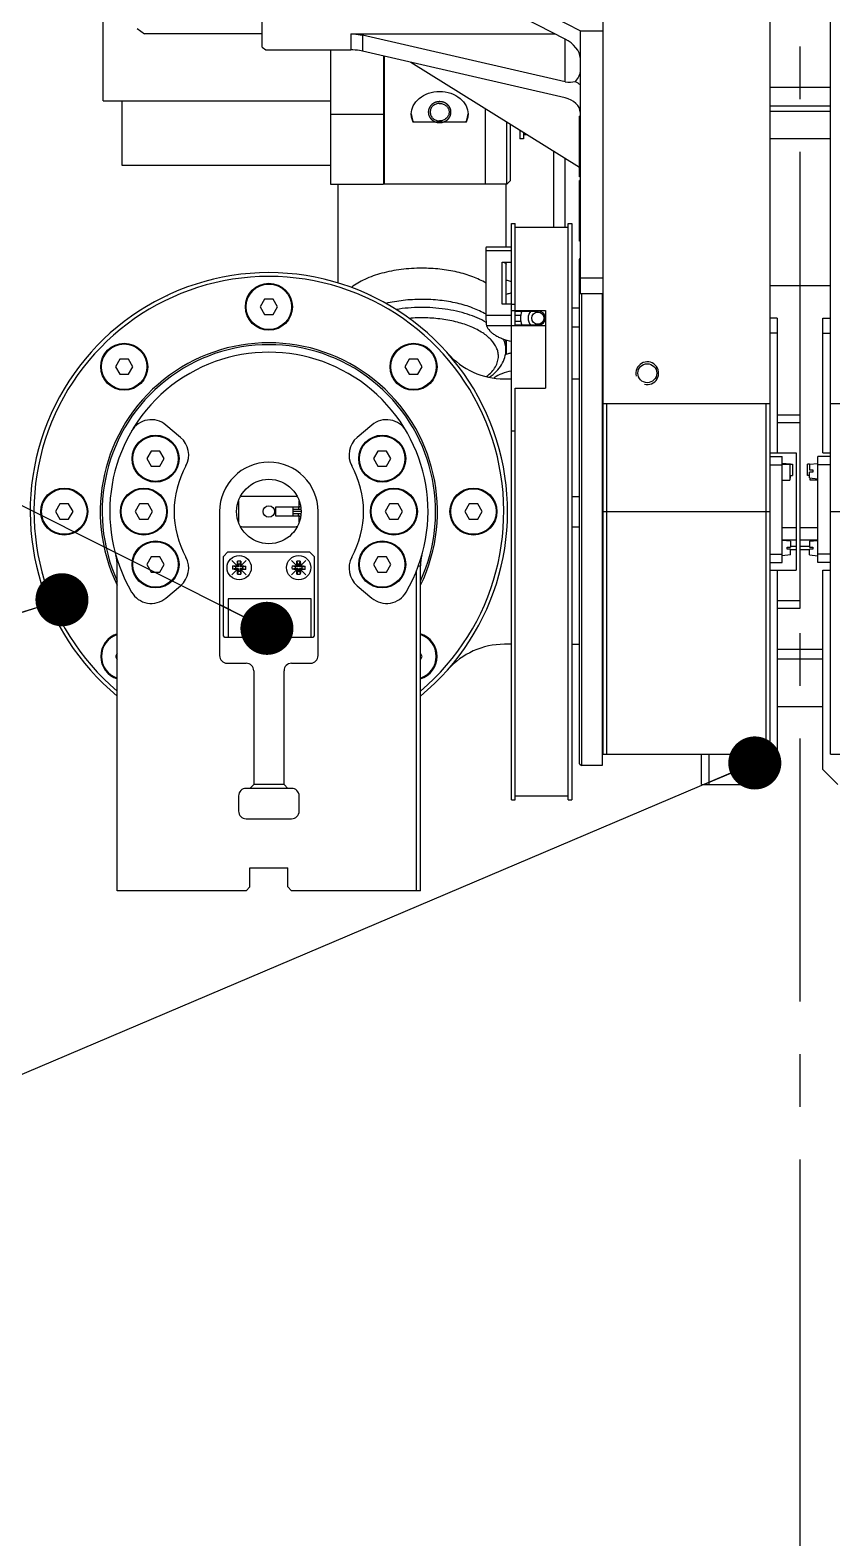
# Model space of a CAD drawing. Header units: millimetres. Extents: x 0 to 841, y 0 to 594.
# Drawn here: x 250 to 302.9, y 200.8 to 300.2 of the extents above; entities that cross this region are included whole.
import ezdxf

# ---------------------------------------------------------------- set-up
doc = ezdxf.new("R2010")
doc.units = ezdxf.units.MM
doc.header["$LTSCALE"] = 46.255
doc.linetypes.add('CENTER', pattern=[0.6, 0.375, -0.075, 0.075, -0.075])
doc.layers.get('0').update_dxf_attribs({"linetype": 'CONTINUOUS'})
for name, color, linetype in [('AXIS', 7, 'CONTINUOUS'), ('COSMETIC', 7, 'CONTINUOUS'), ('DEFAULT_1', 7, 'CENTER'), ('NOTE', 7, 'CONTINUOUS')]:
    doc.layers.add(name, color=color, linetype=linetype)
doc.styles.get("Standard").update_dxf_attribs({"font": 'txt', "width": 0.85})
doc.dimstyles.get("Standard").update_dxf_attribs({"dimtxt": 3.5, "dimasz": 3.5, "dimexe": 1.5, "dimexo": 1, "dimtad": 1, "dimtxsty": 'STANDARD', "dimblk": '_FILLED', "dimblk1": '_FILLED', "dimblk2": '_FILLED', "dimcen": 0.09, "dimadec": 0, "dimazin": 0, "dimtol": 1, "dimtp": 0.01, "dimtm": 0.01, "dimtfac": 1, "dimtofl": 0, "dimtmove": 0, "dimatfit": 3, "dimldrblk": '_FILLED', "dimfxl": 1, "dimtolj": 1, "dimarcsym": 0})

# ---------------------------------------------------------------- blocks, each defined once
blk = doc.blocks.new('_FILLED')
at = {"color": 0, "linetype": 'BYBLOCK'}
blk.add_solid([(0, 0), (-1, 0.214), (-1, -0.214)], dxfattribs=at)

msp = doc.modelspace()

# ---------------------------------------------------------------- linework, layer by layer
at = {"color": 7, "linetype": 'CONTINUOUS'}
for p, q in [((265.305, 299.107), (265.305, 311.127)), ((254.814, 295.571), (254.814, 309.112)), ((287.805, 252.495), (287.805, 308.829)), ((298.805, 308.829), (298.805, 252.495)), ((302.805, 252.495), (302.805, 308.829)), ((286.305, 300.191), (272.212, 307.431)), ((285.305, 299.644), (272.212, 306.37)), ((257.055, 300.344), (257.555, 299.99)), ((286.305, 300.191), (286.305, 282.877)), ((265.305, 299.99), (257.555, 299.99)), ((271.159, 299.99), (271.159, 298.93)), ((271.159, 299.99), (284.631, 299.99)), ((271.932, 299.904), (271.932, 298.843)), ((285.305, 296.831), (271.932, 299.904)), ((285.305, 296.831), (285.305, 299.644)), ((287.805, 300.167), (286.305, 300.167)), ((265.305, 299.107), (265.555, 298.93)), ((265.555, 298.93), (271.159, 298.93)), ((269.814, 298.93), (269.814, 290.074)), ((285.305, 295.771), (271.932, 298.843)), ((273.314, 298.526), (273.314, 290.074)), ((286.255, 291.183), (275.122, 298.11)), ((302.805, 296.455), (298.805, 296.455)), ((254.814, 295.571), (269.814, 295.571)), ((256.064, 295.571), (256.064, 291.324)), ((269.814, 294.687), (273.314, 294.687)), ((286.255, 290.566), (286.255, 294.566)), ((286.305, 294.566), (286.255, 294.566)), ((302.805, 295.217), (298.805, 295.217)), ((302.805, 294.864), (298.805, 294.864)), ((280.024, 294.102), (280.055, 294.102)), ((281.455, 290.074), (281.455, 294.17)), ((281.705, 290.324), (281.705, 294.014)), ((282.305, 293.641), (282.305, 293.074)), ((282.555, 293.485), (282.555, 293.074)), ((282.814, 293.324), (282.555, 293.324)), ((280.024, 292.602), (280.055, 292.602)), ((282.555, 293.074), (282.305, 293.074)), ((298.805, 293.096), (302.805, 293.096)), ((256.064, 291.324), (269.814, 291.324)), ((285.305, 287.245), (285.305, 291.774)), ((281.705, 290.324), (281.455, 290.074)), ((286.305, 290.566), (286.255, 290.566)), ((286.255, 286.323), (286.255, 290.323)), ((286.305, 290.323), (286.255, 290.323)), ((269.814, 290.074), (273.314, 290.074)), ((270.3, 290.074), (270.3, 283.574)), ((281.4, 290.074), (281.4, 285.933)), ((281.755, 249.495), (281.755, 287.495)), ((281.755, 287.495), (282.005, 287.495)), ((282.005, 280.745), (282.005, 287.495)), ((285.505, 287.495), (285.755, 287.495)), ((285.505, 249.495), (285.505, 287.495)), ((285.755, 287.495), (285.755, 249.495)), ((282.005, 287.245), (285.505, 287.245)), ((286.305, 286.323), (286.255, 286.323)), ((280.08, 285.683), (280.08, 281.418)), ((281.755, 285.683), (280.08, 285.683)), ((281.755, 285.933), (280.092, 285.933)), ((281.155, 282.165), (281.155, 284.937)), ((281.155, 284.937), (281.755, 284.937)), ((281.405, 282.165), (281.405, 284.812)), ((286.255, 285.12), (286.305, 285.17)), ((286.255, 251.87), (286.255, 285.12)), ((286.305, 283.904), (287.805, 283.904)), ((302.805, 283.373), (298.805, 283.373)), ((259.005, 282.745), (259.077, 282.745)), ((265.467, 282.495), (265.178, 281.995)), ((266.044, 282.495), (265.467, 282.495)), ((266.333, 281.995), (266.044, 282.495)), ((272.505, 282.745), (272.463, 282.745)), ((286.305, 282.877), (287.805, 282.877)), ((286.38, 282.875), (286.38, 251.745)), ((287.755, 282.875), (287.755, 251.745)), ((265.178, 281.995), (265.467, 281.495)), ((265.467, 281.495), (266.044, 281.495)), ((266.044, 281.495), (266.333, 281.995)), ((281.755, 281.418), (280.08, 281.418)), ((281.755, 282.165), (281.155, 282.165)), ((281.755, 282.175), (282.005, 282.175)), ((281.755, 281.745), (284.005, 281.745)), ((282.005, 281.445), (282.375, 281.445)), ((284.005, 281.745), (284.005, 276.623)), ((285.755, 281.932), (286.255, 281.932)), ((281.755, 280.735), (280.126, 280.735)), ((284.005, 280.745), (281.755, 280.745)), ((282.005, 281.045), (282.375, 281.045)), ((285.755, 280.682), (286.255, 280.682)), ((299.305, 281.245), (298.805, 281.245)), ((299.305, 281.245), (299.305, 272.37)), ((302.305, 281.245), (302.805, 281.245)), ((302.305, 272.37), (302.305, 281.245)), ((281.4, 279.705), (281.4, 279.175)), ((281.405, 279.813), (281.405, 278.851)), ((299.305, 280.245), (298.805, 280.245)), ((302.305, 280.245), (302.805, 280.245)), ((255.921, 278.541), (255.632, 278.041)), ((256.498, 278.541), (255.921, 278.541)), ((256.787, 278.041), (256.498, 278.541)), ((275.012, 278.541), (274.724, 278.041)), ((275.59, 278.541), (275.012, 278.541)), ((275.878, 278.041), (275.59, 278.541)), ((255.632, 278.041), (255.921, 277.541)), ((255.921, 277.541), (256.498, 277.541)), ((256.498, 277.541), (256.787, 278.041)), ((274.724, 278.041), (275.012, 277.541)), ((275.012, 277.541), (275.59, 277.541)), ((275.59, 277.541), (275.878, 278.041)), ((281.295, 277.245), (281.755, 277.245)), ((282.005, 276.623), (284.005, 276.623)), ((282.005, 249.495), (282.005, 276.623)), ((285.755, 277.245), (286.255, 277.245)), ((287.805, 275.614), (298.805, 275.614)), ((288.055, 252.495), (288.055, 275.614)), ((298.555, 275.614), (298.555, 252.495)), ((302.805, 275.614), (313.805, 275.614)), ((299.305, 274.87), (300.805, 274.87)), ((299.305, 274.37), (300.805, 274.37)), ((300.805, 262.12), (300.805, 274.87)), ((259.931, 273.382), (258.957, 274.199)), ((272.553, 274.199), (271.58, 273.382)), ((281.755, 273.815), (282.005, 273.815)), ((257.989, 272.481), (257.701, 271.981)), ((258.567, 272.481), (257.989, 272.481)), ((258.856, 271.981), (258.567, 272.481)), ((272.944, 272.481), (272.655, 271.981)), ((273.521, 272.481), (272.944, 272.481)), ((273.81, 271.981), (273.521, 272.481)), ((298.805, 272.37), (300.555, 272.37)), ((300.555, 272.37), (300.555, 264.62)), ((302.305, 272.37), (302.805, 272.37)), ((257.701, 271.981), (257.989, 271.481)), ((257.989, 271.481), (258.567, 271.481)), ((258.567, 271.481), (258.856, 271.981)), ((272.655, 271.981), (272.944, 271.481)), ((272.944, 271.481), (273.521, 271.481)), ((273.521, 271.481), (273.81, 271.981)), ((298.805, 272.114), (299.63, 272.114)), ((298.805, 271.564), (299.63, 271.564)), ((299.63, 265.129), (299.63, 272.114)), ((300.173, 271.614), (299.63, 271.662)), ((299.63, 271.614), (300.305, 271.614)), ((300.13, 271.614), (300.13, 270.564)), ((300.305, 271.614), (300.305, 270.864)), ((301.437, 271.614), (301.305, 271.614)), ((301.305, 270.864), (301.305, 271.614)), ((301.43, 271.614), (301.98, 271.662)), ((301.43, 271.614), (301.43, 271.237)), ((302.805, 272.114), (301.98, 272.114)), ((301.98, 265.129), (301.98, 272.114)), ((302.805, 271.564), (301.98, 271.564)), ((299.63, 270.564), (300.13, 270.564)), ((300.13, 270.864), (300.305, 270.864)), ((300.18, 270.71), (300.13, 270.705)), ((300.18, 270.71), (300.18, 270.864)), ((301.43, 270.864), (301.305, 270.864)), ((301.43, 271.237), (301.655, 271.237)), ((301.655, 271.087), (301.43, 271.087)), ((301.43, 270.71), (301.43, 271.087)), ((301.43, 270.71), (301.98, 270.662)), ((301.48, 270.564), (301.48, 270.705)), ((301.98, 270.564), (301.48, 270.564)), ((301.655, 271.237), (301.655, 271.087)), ((267.505, 269.495), (264.005, 269.495)), ((285.755, 269.495), (286.255, 269.495)), ((251.967, 268.995), (251.678, 268.495)), ((251.678, 268.495), (251.967, 267.995)), ((252.544, 268.995), (251.967, 268.995)), ((252.833, 268.495), (252.544, 268.995)), ((252.544, 267.995), (252.833, 268.495)), ((257.217, 268.995), (256.928, 268.495)), ((256.928, 268.495), (257.217, 267.995)), ((257.794, 268.995), (257.217, 268.995)), ((258.083, 268.495), (257.794, 268.995)), ((257.794, 267.995), (258.083, 268.495)), ((262.505, 268.495), (262.505, 258.995)), ((263.755, 269.173), (263.755, 267.817)), ((266.205, 268.195), (266.205, 268.795)), ((266.205, 268.795), (267.711, 268.795)), ((267.355, 268.195), (267.355, 268.795)), ((267.355, 268.645), (267.863, 268.645)), ((267.88, 268.495), (267.355, 268.495)), ((267.711, 268.795), (267.711, 268.645)), ((267.755, 268.801), (267.755, 269.173)), ((267.755, 268.645), (267.755, 268.649)), ((269.005, 258.995), (269.005, 268.495)), ((273.717, 268.995), (273.428, 268.495)), ((273.428, 268.495), (273.717, 267.995)), ((274.294, 268.995), (273.717, 268.995)), ((274.583, 268.495), (274.294, 268.995)), ((274.294, 267.995), (274.583, 268.495)), ((278.967, 268.995), (278.678, 268.495)), ((278.678, 268.495), (278.967, 267.995)), ((279.544, 268.995), (278.967, 268.995)), ((279.833, 268.495), (279.544, 268.995)), ((279.544, 267.995), (279.833, 268.495)), ((287.805, 268.495), (298.805, 268.495)), ((302.805, 268.495), (313.805, 268.495)), ((251.967, 267.995), (252.544, 267.995)), ((257.217, 267.995), (257.794, 267.995)), ((264.005, 267.495), (267.505, 267.495)), ((267.711, 268.195), (266.205, 268.195)), ((267.863, 268.345), (267.355, 268.345)), ((267.711, 268.195), (267.711, 268.345)), ((267.755, 268.34), (267.755, 268.345)), ((267.755, 267.817), (267.755, 268.189)), ((273.717, 267.995), (274.294, 267.995)), ((278.967, 267.995), (279.544, 267.995)), ((285.755, 267.495), (286.255, 267.495)), ((299.63, 267.453), (300.555, 267.453)), ((300.805, 267.453), (301.98, 267.453)), ((299.63, 266.628), (300.555, 266.628)), ((300.18, 266.534), (299.63, 266.582)), ((300.18, 266.534), (300.18, 266.157)), ((300.805, 266.628), (301.98, 266.628)), ((301.43, 266.534), (301.98, 266.582)), ((301.43, 266.534), (301.43, 266.157)), ((257.989, 265.508), (257.701, 265.008)), ((258.567, 265.508), (257.989, 265.508)), ((258.856, 265.008), (258.567, 265.508)), ((262.752, 265.535), (263.052, 265.835)), ((262.752, 260.295), (262.752, 265.535)), ((263.052, 265.835), (268.446, 265.835)), ((268.446, 265.835), (268.746, 265.535)), ((268.746, 265.535), (268.746, 260.295)), ((272.944, 265.508), (272.655, 265.008)), ((273.521, 265.508), (272.944, 265.508)), ((273.81, 265.008), (273.521, 265.508)), ((298.805, 265.679), (299.63, 265.679)), ((300.18, 265.63), (299.63, 265.582)), ((299.955, 266.157), (300.18, 266.157)), ((299.955, 266.007), (299.955, 266.157)), ((300.18, 266.007), (299.955, 266.007)), ((300.555, 266.195), (300.18, 266.195)), ((300.18, 265.63), (300.18, 266.007)), ((300.555, 265.98), (300.18, 265.98)), ((301.43, 266.195), (300.805, 266.195)), ((301.43, 265.98), (300.805, 265.98)), ((301.43, 266.157), (301.655, 266.157)), ((301.655, 266.007), (301.43, 266.007)), ((301.43, 265.63), (301.43, 266.007)), ((301.43, 265.63), (301.98, 265.582)), ((301.655, 266.157), (301.655, 266.007)), ((302.805, 265.679), (301.98, 265.679)), ((255.755, 243.495), (255.755, 264.924)), ((257.701, 265.008), (257.989, 264.508)), ((257.989, 264.508), (258.567, 264.508)), ((258.567, 264.508), (258.856, 265.008)), ((263.555, 264.854), (263.357, 264.904)), ((263.555, 264.735), (263.357, 264.686)), ((263.733, 264.854), (263.555, 264.854)), ((263.555, 264.854), (263.555, 264.735)), ((263.555, 264.735), (263.733, 264.735)), ((263.733, 264.854), (263.674, 264.913)), ((263.733, 264.735), (263.674, 264.676)), ((263.733, 265.032), (263.684, 265.23)), ((263.733, 264.557), (263.684, 264.36)), ((263.852, 265.032), (263.733, 265.032)), ((263.733, 265.032), (263.733, 264.854)), ((263.733, 264.735), (263.733, 264.557)), ((263.733, 264.557), (263.852, 264.557)), ((263.852, 265.032), (263.901, 265.23)), ((263.852, 264.854), (263.852, 265.032)), ((263.852, 264.854), (263.911, 264.913)), ((264.03, 264.854), (263.852, 264.854)), ((263.852, 264.735), (263.911, 264.676)), ((263.852, 264.735), (264.03, 264.735)), ((263.852, 264.557), (263.852, 264.735)), ((263.852, 264.557), (263.901, 264.36)), ((264.03, 264.854), (264.228, 264.904)), ((264.03, 264.735), (264.03, 264.854)), ((264.03, 264.735), (264.228, 264.686)), ((267.48, 264.854), (267.282, 264.904)), ((267.48, 264.735), (267.282, 264.686)), ((267.658, 264.854), (267.48, 264.854)), ((267.48, 264.854), (267.48, 264.735)), ((267.48, 264.735), (267.658, 264.735)), ((267.658, 264.854), (267.599, 264.913)), ((267.658, 264.735), (267.599, 264.676)), ((267.658, 265.032), (267.609, 265.23)), ((267.658, 264.557), (267.609, 264.36)), ((267.777, 265.032), (267.658, 265.032)), ((267.658, 265.032), (267.658, 264.854)), ((267.658, 264.735), (267.658, 264.557)), ((267.658, 264.557), (267.777, 264.557)), ((267.777, 265.032), (267.826, 265.23)), ((267.777, 264.854), (267.777, 265.032)), ((267.777, 264.854), (267.836, 264.913)), ((267.955, 264.854), (267.777, 264.854)), ((267.777, 264.735), (267.836, 264.676)), ((267.777, 264.735), (267.955, 264.735)), ((267.777, 264.557), (267.777, 264.735)), ((267.777, 264.557), (267.826, 264.36)), ((267.955, 264.854), (268.153, 264.904)), ((267.955, 264.735), (267.955, 264.854)), ((267.955, 264.735), (268.153, 264.686)), ((272.655, 265.008), (272.944, 264.508)), ((272.944, 264.508), (273.521, 264.508)), ((273.521, 264.508), (273.81, 265.008)), ((275.505, 243.495), (275.505, 264.598)), ((275.629, 264.924), (275.755, 264.924)), ((275.755, 243.495), (275.755, 264.924)), ((298.805, 265.129), (299.63, 265.129)), ((298.805, 264.62), (300.555, 264.62)), ((299.305, 264.62), (299.305, 251.495)), ((302.805, 265.129), (301.98, 265.129)), ((302.305, 264.62), (302.805, 264.62)), ((302.305, 251.495), (302.305, 264.62)), ((258.957, 262.791), (259.931, 263.607)), ((271.58, 263.607), (272.553, 262.791)), ((268.537, 262.745), (263.076, 262.745)), ((263.076, 262.745), (263.076, 260.205)), ((268.537, 260.205), (268.537, 262.745)), ((299.305, 262.62), (300.805, 262.62)), ((299.305, 262.12), (300.805, 262.12)), ((262.852, 260.195), (262.752, 260.295)), ((268.646, 260.195), (262.852, 260.195)), ((263.076, 260.205), (268.537, 260.205)), ((268.746, 260.295), (268.646, 260.195)), ((281.755, 259.745), (281.295, 259.745)), ((285.755, 259.745), (286.255, 259.745)), ((255.755, 259.162), (255.632, 258.949)), ((255.632, 258.949), (255.755, 258.735)), ((263.005, 258.495), (264.255, 258.495)), ((267.255, 258.495), (268.505, 258.495)), ((275.878, 258.949), (275.755, 259.162)), ((275.755, 258.735), (275.878, 258.949)), ((299.305, 259.42), (302.305, 259.42)), ((299.305, 258.79), (302.305, 258.79)), ((264.755, 257.995), (264.755, 250.495)), ((266.755, 250.495), (266.755, 257.995)), ((302.305, 255.621), (299.305, 255.621)), ((287.805, 252.495), (298.805, 252.495)), ((294.305, 250.495), (294.305, 252.495)), ((294.805, 250.495), (294.805, 252.495)), ((302.805, 252.495), (313.805, 252.495)), ((286.255, 251.87), (286.38, 251.745)), ((298.305, 250.495), (299.305, 251.495)), ((302.305, 251.495), (303.305, 250.495)), ((264.505, 250.245), (264.755, 250.495)), ((266.755, 250.495), (264.755, 250.495)), ((266.755, 250.495), (267.005, 250.245)), ((294.305, 250.495), (298.305, 250.495)), ((263.755, 249.745), (263.755, 248.745)), ((267.255, 250.245), (264.255, 250.245)), ((267.755, 248.745), (267.755, 249.745)), ((281.755, 249.495), (282.005, 249.495)), ((282.005, 249.745), (285.505, 249.745)), ((285.505, 249.495), (285.755, 249.495)), ((264.255, 248.245), (267.255, 248.245)), ((264.505, 244.995), (267.005, 244.995)), ((264.505, 243.745), (264.505, 244.995)), ((267.005, 243.745), (267.005, 244.995)), ((264.255, 243.495), (264.505, 243.745)), ((267.005, 243.745), (267.255, 243.495)), ((264.255, 243.495), (255.755, 243.495)), ((275.755, 243.495), (267.255, 243.495))]:
    msp.add_line(p, q, dxfattribs=at)
at = {"color": 3, "linetype": 'CONTINUOUS'}
msp.add_line((284.555, 287.245), (284.555, 292.241), dxfattribs=at)
at = {"color": 7, "linetype": 'CONTINUOUS'}
for centre, radius in [((265.755, 281.995), 1.5), ((283.505, 281.245), 0.4), ((256.209, 278.041), 1.5), ((275.301, 278.041), 1.5), ((258.278, 271.981), 1.55), ((258.278, 271.981), 1.5), ((273.232, 271.981), 1.5), ((265.755, 268.495), 2.125), ((252.255, 268.495), 1.5), ((257.505, 268.495), 1.55), ((257.505, 268.495), 1.5), ((274.005, 268.495), 1.5), ((279.255, 268.495), 1.5), ((265.755, 268.495), 0.375), ((258.278, 265.008), 1.55), ((258.278, 265.008), 1.5), ((273.232, 265.008), 1.5), ((263.793, 264.795), 0.8), ((267.718, 264.795), 0.8)]:
    msp.add_circle(centre, radius, dxfattribs=at)
for centre, radius, start, end in [((265.755, 268.495), 15.75, 309.44035, 230.55968), ((265.755, 268.495), 15.5, 310.23972, 229.76031), ((283.505, 281.245), 0.65, 136.00778, 223.99212), ((265.755, 268.495), 11.125, 334.16629, 205.83408), ((265.755, 268.495), 11, 335.38358, 204.61699), ((280.01, 279.705), 1.39, 0.00583, 4.80061), ((265.755, 268.495), 10.5, 329.59407, 210.40593), ((281.295, 282.245), 5, 221.50234, 270), ((257.993, 273.05), 1.5, 50, 149.59407), ((273.517, 273.05), 1.5, 30.40593, 130), ((258.966, 272.233), 1.5, 331.15994, 50), ((272.544, 272.233), 1.5, 130, 208.84006), ((265.755, 268.495), 6.25, 151.15994, 208.84006), ((265.755, 268.495), 3.25, 0, 180), ((265.755, 268.495), 6.25, 331.15994, 28.84006), ((264.005, 269.245), 0.25, 90, 125.47773), ((267.505, 269.245), 0.25, 54.52227, 90), ((267.711, 268.97), 0.175, 270, 317.82971), ((267.711, 268.97), 0.325, 270, 297.2708), ((264.005, 267.745), 0.25, 234.52227, 270), ((267.505, 267.745), 0.25, 270, 305.47773), ((267.711, 268.02), 0.325, 62.7292, 90), ((267.711, 268.02), 0.175, 42.17029, 90), ((253.255, 264.924), 2.5, 0, 15.94237), ((258.966, 264.756), 1.5, 310, 28.84006), ((272.544, 264.756), 1.5, 151.15994, 230), ((278.255, 264.924), 2.5, 164.05763, 180), ((265.884, 264.795), 2.529, 177.5344, 182.4656), ((263.792, 262.711), 2.521, 89.99526, 92.4686), ((263.793, 262.711), 2.521, 87.5314, 90.00474), ((261.701, 264.795), 2.529, 357.5344, 2.4656), ((269.809, 264.795), 2.529, 177.5344, 182.4656), ((267.717, 262.711), 2.521, 89.99526, 92.4686), ((267.718, 262.711), 2.521, 87.5314, 90.00474), ((265.626, 264.795), 2.529, 357.5344, 2.4656), ((263.792, 266.878), 2.521, 267.5314, 270.00474), ((263.793, 266.878), 2.521, 269.99526, 272.4686), ((267.717, 266.878), 2.521, 267.5314, 270.00474), ((267.718, 266.878), 2.521, 269.99526, 272.4686), ((257.993, 263.94), 1.5, 210.40593, 310), ((273.517, 263.94), 1.5, 230, 329.59407), ((256.209, 258.949), 1.5, 107.70633, 252.29367), ((275.301, 258.949), 1.5, 287.70633, 72.29367), ((281.295, 254.745), 5, 90, 138.49766), ((263.005, 258.995), 0.5, 180, 270), ((264.255, 257.995), 0.5, 0, 90), ((267.255, 257.995), 0.5, 90, 180), ((268.505, 258.995), 0.5, 270, 360), ((264.255, 249.745), 0.5, 90, 180), ((267.255, 249.745), 0.5, 0, 90), ((264.255, 248.745), 0.5, 180, 270), ((267.255, 248.745), 0.5, 270, 360)]:
    msp.add_arc(centre, radius, start, end, dxfattribs=at)
at = {"color": 2, "linetype": 'CONTINUOUS'}
msp.add_arc((290.725, 277.614), 0.75, 255, 195, dxfattribs=at)
at = {"color": 7, "linetype": 'CONTINUOUS'}
for centre, major_axis, ratio, start_param, end_param in [((285.305, 298.937), (0.929, -0.739), 0.501817, 0.380159, 1.950955), ((285.305, 297.538), (0.965, -0.407), 0.644584, -1.305102, -0.580992), ((296.177, 295.748), (11.525, -2.787), 0.217659, -2.603757, -2.544365), ((285.305, 295.064), (0.965, -0.407), 0.644584, 0.265695, 1.836491)]:
    msp.add_ellipse(centre, major_axis=major_axis, ratio=ratio, start_param=start_param, end_param=end_param, dxfattribs=at)
for points, knots in [([(271.159, 299.99), (271.225, 299.99), (271.484, 299.983), (271.743, 299.947), (271.932, 299.904)], [0, 0, 0, 0, 0.252109, 1, 1, 1, 1]), ([(271.932, 298.843), (271.869, 298.858), (271.615, 298.908), (271.354, 298.93), (271.159, 298.93)], [0, 0, 0, 0, 0.247514, 1, 1, 1, 1]), ([(286.305, 297.596), (286.305, 297.462), (286.237, 297.185), (286.071, 296.955), (285.968, 296.857)], [0, 0, 0, 0, 0.484528, 1, 1, 1, 1]), ([(276.986, 295.399), (276.986, 295.399), (276.987, 295.399), (276.989, 295.399), (276.99, 295.399), (276.99, 295.399), (276.991, 295.399), (276.992, 295.399), (276.994, 295.399), (276.996, 295.399), (276.999, 295.399), (277.003, 295.398), (277.008, 295.398), (277.012, 295.398), (277.015, 295.398), (277.017, 295.398), (277.019, 295.398), (277.021, 295.398), (277.023, 295.398), (277.024, 295.398)], [0, 0, 0, 0, 0.0625, 0.125, 0.15625, 0.171875, 0.1875, 0.21875, 0.25, 0.3125, 0.375, 0.5, 0.625, 0.75, 0.8125, 0.84375, 0.875, 0.9375, 1, 1, 1, 1]), ([(277.024, 295.398), (277.024, 295.398), (277.026, 295.398), (277.027, 295.398), (277.028, 295.398), (277.028, 295.398), (277.029, 295.398), (277.03, 295.398), (277.032, 295.398), (277.034, 295.398), (277.037, 295.398), (277.041, 295.398), (277.046, 295.399), (277.05, 295.399), (277.053, 295.399), (277.055, 295.399), (277.057, 295.399), (277.059, 295.399), (277.061, 295.399), (277.062, 295.399)], [0, 0, 0, 0, 0.0625, 0.125, 0.15625, 0.171875, 0.1875, 0.21875, 0.25, 0.3125, 0.375, 0.5, 0.625, 0.75, 0.8125, 0.84375, 0.875, 0.9375, 1, 1, 1, 1]), ([(280.092, 285.933), (280.09, 285.933), (280.087, 285.929), (280.085, 285.923), (280.083, 285.912), (280.082, 285.893), (280.08, 285.85), (280.08, 285.779), (280.08, 285.718), (280.08, 285.683)], [0, 0, 0, 0, 0.024352, 0.046456, 0.07634, 0.159928, 0.274605, 0.589492, 1, 1, 1, 1]), ([(275.85, 284.537), (275.394, 284.537), (274.501, 284.482), (273.233, 284.24), (272.119, 283.854), (271.469, 283.484), (271.197, 283.274)], [0, 0, 0, 0, 0.279574, 0.546405, 0.789235, 1, 1, 1, 1]), ([(280.083, 283.556), (279.806, 283.72), (279.186, 284.006), (278.162, 284.308), (277.033, 284.495), (276.249, 284.537), (275.85, 284.537)], [0, 0, 0, 0, 0.219738, 0.464557, 0.727528, 1, 1, 1, 1]), ([(281.155, 284.937), (281.187, 284.937), (281.248, 284.931), (281.318, 284.909), (281.362, 284.883), (281.386, 284.861), (281.402, 284.837), (281.405, 284.82), (281.405, 284.812)], [0, 0, 0, 0, 0.318401, 0.601554, 0.722115, 0.826857, 0.917717, 1, 1, 1, 1]), ([(281.405, 283.763), (281.433, 283.755), (281.549, 283.722), (281.665, 283.693), (281.754, 283.675)], [0, 0, 0, 0, 0.24504, 1, 1, 1, 1]), ([(275.85, 282.48), (275.442, 282.48), (274.64, 282.436), (273.847, 282.302), (273.465, 282.211)], [0, 0, 0, 0, 0.509303, 1, 1, 1, 1]), ([(280.083, 281.5), (279.806, 281.663), (279.186, 281.95), (278.162, 282.251), (277.033, 282.438), (276.249, 282.48), (275.85, 282.48)], [0, 0, 0, 0, 0.219738, 0.464557, 0.727528, 1, 1, 1, 1]), ([(281.754, 282.891), (281.724, 282.885), (281.607, 282.859), (281.49, 282.828), (281.404, 282.802)], [0, 0, 0, 0, 0.254755, 1, 1, 1, 1]), ([(280.092, 280.964), (279.708, 281.192), (278.819, 281.565), (277.354, 281.886), (275.764, 281.988), (274.683, 281.902), (274.151, 281.816)], [0, 0, 0, 0, 0.219402, 0.469199, 0.735066, 1, 1, 1, 1]), ([(280.08, 281.418), (280.08, 281.357), (280.08, 281.23), (280.082, 281.044), (280.092, 280.897), (280.108, 280.796), (280.119, 280.754), (280.126, 280.735)], [0, 0, 0, 0, 0.269905, 0.554217, 0.809577, 0.914553, 1, 1, 1, 1]), ([(280.9, 278.742), (280.9, 278.833), (280.879, 279.021), (280.753, 279.398), (280.428, 279.855), (279.845, 280.318), (279.085, 280.706), (278.18, 281.004), (277.169, 281.199), (276.097, 281.283), (275.37, 281.262), (275.006, 281.231)], [0, 0, 0, 0, 0.039624, 0.08061, 0.170708, 0.276471, 0.399186, 0.537095, 0.686517, 0.842626, 1, 1, 1, 1]), ([(280.126, 280.735), (280.17, 280.616), (280.286, 280.446), (280.492, 280.257), (280.689, 280.119), (280.917, 279.995), (281.269, 279.845), (281.556, 279.765), (281.754, 279.723)], [0, 0, 0, 0, 0.191778, 0.301769, 0.42216, 0.552959, 0.693614, 1, 1, 1, 1]), ([(281.4, 279.175), (281.4, 279.294), (281.367, 279.541), (281.275, 279.771), (281.216, 279.882)], [0, 0, 0, 0, 0.488395, 1, 1, 1, 1]), ([(280.123, 277.396), (280.243, 277.491), (280.458, 277.688), (280.709, 278.023), (280.864, 278.377), (280.9, 278.623), (280.9, 278.742)], [0, 0, 0, 0, 0.285357, 0.542508, 0.777466, 1, 1, 1, 1]), ([(280.312, 277.345), (280.473, 277.462), (280.767, 277.713), (281.119, 278.156), (281.347, 278.648), (281.4, 279.001), (281.4, 279.175)], [0, 0, 0, 0, 0.270083, 0.522735, 0.764022, 1, 1, 1, 1]), ([(281.754, 278.94), (281.724, 278.933), (281.607, 278.907), (281.491, 278.877), (281.405, 278.851)], [0, 0, 0, 0, 0.254755, 1, 1, 1, 1]), ([(281.751, 277.759), (281.539, 277.714), (281.148, 277.603), (280.781, 277.422), (280.624, 277.317)], [0, 0, 0, 0, 0.533624, 1, 1, 1, 1]), ([(263.357, 264.904), (263.383, 264.905), (263.488, 264.91), (263.594, 264.912), (263.674, 264.913)], [0, 0, 0, 0, 0.238682, 1, 1, 1, 1]), ([(263.674, 264.676), (263.647, 264.676), (263.541, 264.678), (263.436, 264.682), (263.357, 264.686)], [0, 0, 0, 0, 0.259379, 1, 1, 1, 1]), ([(263.674, 264.913), (263.674, 264.941), (263.676, 265.046), (263.68, 265.152), (263.684, 265.23)], [0, 0, 0, 0, 0.259379, 1, 1, 1, 1]), ([(263.684, 264.36), (263.683, 264.385), (263.678, 264.49), (263.675, 264.596), (263.674, 264.676)], [0, 0, 0, 0, 0.238682, 1, 1, 1, 1]), ([(263.901, 265.23), (263.903, 265.205), (263.908, 265.099), (263.91, 264.994), (263.911, 264.913)], [0, 0, 0, 0, 0.238682, 1, 1, 1, 1]), ([(263.911, 264.676), (263.911, 264.649), (263.909, 264.543), (263.906, 264.438), (263.901, 264.36)], [0, 0, 0, 0, 0.259379, 1, 1, 1, 1]), ([(263.911, 264.913), (263.939, 264.913), (264.044, 264.911), (264.15, 264.908), (264.228, 264.904)], [0, 0, 0, 0, 0.259379, 1, 1, 1, 1]), ([(264.228, 264.686), (264.203, 264.685), (264.097, 264.68), (263.992, 264.677), (263.911, 264.676)], [0, 0, 0, 0, 0.238682, 1, 1, 1, 1]), ([(267.282, 264.904), (267.308, 264.905), (267.413, 264.91), (267.519, 264.912), (267.599, 264.913)], [0, 0, 0, 0, 0.238682, 1, 1, 1, 1]), ([(267.599, 264.676), (267.572, 264.676), (267.466, 264.678), (267.361, 264.682), (267.282, 264.686)], [0, 0, 0, 0, 0.259379, 1, 1, 1, 1]), ([(267.599, 264.913), (267.599, 264.941), (267.601, 265.046), (267.605, 265.152), (267.609, 265.23)], [0, 0, 0, 0, 0.259379, 1, 1, 1, 1]), ([(267.609, 264.36), (267.608, 264.385), (267.603, 264.49), (267.6, 264.596), (267.599, 264.676)], [0, 0, 0, 0, 0.238682, 1, 1, 1, 1]), ([(267.826, 265.23), (267.828, 265.205), (267.833, 265.099), (267.835, 264.994), (267.836, 264.913)], [0, 0, 0, 0, 0.238682, 1, 1, 1, 1]), ([(267.836, 264.676), (267.836, 264.649), (267.834, 264.543), (267.831, 264.438), (267.826, 264.36)], [0, 0, 0, 0, 0.259379, 1, 1, 1, 1]), ([(267.836, 264.913), (267.864, 264.913), (267.969, 264.911), (268.075, 264.908), (268.153, 264.904)], [0, 0, 0, 0, 0.259379, 1, 1, 1, 1]), ([(268.153, 264.686), (268.128, 264.685), (268.022, 264.68), (267.917, 264.677), (267.836, 264.676)], [0, 0, 0, 0, 0.238682, 1, 1, 1, 1])]:
    msp.add_open_spline(points, degree=3, knots=knots, dxfattribs=at)
at = {"color": 2, "linetype": 'CONTINUOUS'}
for points in [[(277.024, 295.52), (277.012, 295.519), (276.994, 295.518), (276.969, 295.516), (276.951, 295.514), (276.933, 295.512), (276.918, 295.511), (276.906, 295.51), (276.898, 295.509), (276.892, 295.508), (276.887, 295.508), (276.884, 295.508), (276.881, 295.508), (276.879, 295.507), (276.878, 295.507), (276.877, 295.507), (276.876, 295.507), (276.873, 295.506), (276.87, 295.505), (276.865, 295.504), (276.859, 295.502), (276.852, 295.5), (276.84, 295.497), (276.826, 295.493), (276.808, 295.488), (276.791, 295.483), (276.776, 295.479), (276.764, 295.476), (276.757, 295.473), (276.751, 295.472), (276.747, 295.471), (276.743, 295.47), (276.741, 295.469), (276.739, 295.468), (276.738, 295.468), (276.737, 295.468), (276.736, 295.467), (276.733, 295.466), (276.73, 295.464), (276.726, 295.462), (276.721, 295.46), (276.714, 295.456), (276.703, 295.451), (276.69, 295.444), (276.674, 295.436), (276.657, 295.428), (276.644, 295.422), (276.633, 295.417), (276.626, 295.413), (276.621, 295.411), (276.617, 295.409), (276.614, 295.407), (276.611, 295.406), (276.61, 295.405), (276.609, 295.405), (276.608, 295.404), (276.607, 295.403), (276.605, 295.402), (276.602, 295.399), (276.598, 295.397), (276.593, 295.393), (276.587, 295.388), (276.578, 295.381), (276.566, 295.372), (276.551, 295.361), (276.537, 295.35), (276.525, 295.341), (276.515, 295.334), (276.509, 295.329), (276.504, 295.326), (276.501, 295.323), (276.498, 295.321), (276.496, 295.319), (276.495, 295.318), (276.494, 295.318), (276.493, 295.317), (276.492, 295.316), (276.49, 295.314), (276.488, 295.311), (276.485, 295.308), (276.481, 295.303), (276.476, 295.298), (276.468, 295.289), (276.459, 295.278), (276.447, 295.265), (276.436, 295.252), (276.426, 295.241), (276.418, 295.233), (276.413, 295.227), (276.409, 295.223), (276.407, 295.22), (276.404, 295.217), (276.402, 295.215), (276.401, 295.214), (276.401, 295.213), (276.4, 295.212), (276.399, 295.211), (276.398, 295.209), (276.396, 295.206), (276.394, 295.202), (276.391, 295.197), (276.388, 295.191), (276.382, 295.181), (276.375, 295.168), (276.366, 295.153), (276.357, 295.139), (276.35, 295.126), (276.345, 295.116), (276.341, 295.11), (276.338, 295.105), (276.336, 295.101), (276.334, 295.098), (276.333, 295.096), (276.332, 295.095), (276.331, 295.094), (276.331, 295.093), (276.331, 295.091), (276.33, 295.089), (276.329, 295.086), (276.328, 295.082), (276.326, 295.076), (276.324, 295.07), (276.32, 295.059), (276.315, 295.045), (276.31, 295.029), (276.305, 295.013), (276.3, 295), (276.297, 294.989), (276.295, 294.982), (276.293, 294.977), (276.291, 294.973), (276.29, 294.969), (276.29, 294.967), (276.289, 294.966), (276.289, 294.965), (276.289, 294.963), (276.288, 294.962), (276.288, 294.96), (276.288, 294.956), (276.287, 294.952), (276.287, 294.946), (276.286, 294.939), (276.285, 294.927), (276.283, 294.913), (276.281, 294.896), (276.279, 294.879), (276.278, 294.865), (276.277, 294.853), (276.276, 294.846), (276.275, 294.84), (276.275, 294.836), (276.274, 294.833), (276.274, 294.83), (276.274, 294.829), (276.274, 294.828), (276.274, 294.826), (276.274, 294.825), (276.274, 294.823), (276.275, 294.819), (276.275, 294.815), (276.276, 294.809), (276.277, 294.802), (276.278, 294.791), (276.279, 294.777), (276.281, 294.76), (276.283, 294.743), (276.284, 294.729), (276.286, 294.718), (276.286, 294.711), (276.287, 294.706), (276.287, 294.701), (276.288, 294.698), (276.288, 294.695), (276.288, 294.694), (276.288, 294.693), (276.289, 294.692), (276.289, 294.691), (276.29, 294.688), (276.291, 294.685), (276.292, 294.681), (276.294, 294.675), (276.296, 294.669), (276.3, 294.658), (276.304, 294.644), (276.309, 294.628), (276.315, 294.612), (276.319, 294.599), (276.323, 294.588), (276.325, 294.581), (276.327, 294.576), (276.328, 294.572), (276.329, 294.568), (276.33, 294.566), (276.33, 294.565), (276.33, 294.563), (276.331, 294.563), (276.332, 294.561), (276.333, 294.559), (276.335, 294.556), (276.337, 294.552), (276.34, 294.547), (276.343, 294.541), (276.349, 294.531), (276.356, 294.519), (276.365, 294.504), (276.373, 294.489), (276.381, 294.476), (276.386, 294.466), (276.39, 294.46), (276.393, 294.455), (276.395, 294.452), (276.397, 294.448), (276.398, 294.446), (276.399, 294.445), (276.399, 294.444), (276.4, 294.443), (276.401, 294.442), (276.403, 294.44), (276.405, 294.437), (276.408, 294.434), (276.412, 294.43), (276.417, 294.424), (276.425, 294.415), (276.435, 294.404), (276.446, 294.391), (276.458, 294.378), (276.468, 294.366), (276.476, 294.358), (276.481, 294.352), (276.485, 294.348), (276.488, 294.344), (276.49, 294.341), (276.492, 294.34), (276.493, 294.338), (276.494, 294.338), (276.495, 294.337), (276.496, 294.336), (276.498, 294.334), (276.501, 294.332), (276.504, 294.33), (276.509, 294.326), (276.515, 294.321), (276.524, 294.314), (276.536, 294.305), (276.55, 294.295), (276.564, 294.284), (276.576, 294.275), (276.586, 294.268), (276.591, 294.263), (276.596, 294.26), (276.6, 294.257), (276.603, 294.255), (276.605, 294.253), (276.606, 294.252), (276.607, 294.252), (276.608, 294.251), (276.609, 294.251), (276.611, 294.249), (276.615, 294.248), (276.619, 294.246), (276.624, 294.243), (276.631, 294.24), (276.642, 294.234), (276.655, 294.228), (276.671, 294.22), (276.687, 294.212), (276.701, 294.205), (276.712, 294.2), (276.718, 294.196), (276.724, 294.194), (276.728, 294.192), (276.731, 294.19), (276.733, 294.189), (276.735, 294.188), (276.736, 294.188), (276.737, 294.188), (276.738, 294.187), (276.741, 294.186), (276.744, 294.185), (276.749, 294.184), (276.755, 294.182), (276.762, 294.18), (276.774, 294.177), (276.788, 294.173), (276.806, 294.168), (276.823, 294.163), (276.838, 294.159), (276.849, 294.156), (276.857, 294.154), (276.863, 294.152), (276.867, 294.151), (276.871, 294.15), (276.873, 294.149), (276.875, 294.149), (276.876, 294.148), (276.877, 294.148), (276.878, 294.148), (276.881, 294.148), (276.885, 294.147), (276.89, 294.147), (276.896, 294.146), (276.903, 294.146), (276.916, 294.145), (276.931, 294.143), (276.95, 294.141), (276.968, 294.14), (276.993, 294.137), (277.012, 294.136), (277.024, 294.135)], [(277.024, 294.135), (277.036, 294.136), (277.054, 294.137), (277.079, 294.14), (277.097, 294.141), (277.115, 294.143), (277.13, 294.144), (277.142, 294.145), (277.15, 294.146), (277.156, 294.147), (277.161, 294.147), (277.164, 294.147), (277.167, 294.148), (277.168, 294.148), (277.17, 294.148), (277.171, 294.148), (277.172, 294.149), (277.175, 294.149), (277.178, 294.15), (277.183, 294.151), (277.189, 294.153), (277.196, 294.155), (277.208, 294.158), (277.222, 294.162), (277.24, 294.167), (277.257, 294.172), (277.272, 294.176), (277.283, 294.18), (277.291, 294.182), (277.297, 294.183), (277.301, 294.184), (277.305, 294.186), (277.307, 294.186), (277.309, 294.187), (277.31, 294.187), (277.311, 294.187), (277.312, 294.188), (277.314, 294.189), (277.318, 294.191), (277.322, 294.193), (277.327, 294.196), (277.334, 294.199), (277.345, 294.204), (277.358, 294.211), (277.374, 294.219), (277.391, 294.227), (277.404, 294.233), (277.415, 294.239), (277.421, 294.242), (277.427, 294.244), (277.431, 294.246), (277.434, 294.248), (277.437, 294.249), (277.438, 294.25), (277.439, 294.25), (277.44, 294.251), (277.441, 294.252), (277.443, 294.254), (277.446, 294.256), (277.45, 294.259), (277.455, 294.262), (277.461, 294.267), (277.47, 294.274), (277.482, 294.283), (277.497, 294.294), (277.511, 294.305), (277.523, 294.314), (277.533, 294.321), (277.539, 294.326), (277.543, 294.329), (277.547, 294.332), (277.55, 294.334), (277.552, 294.336), (277.553, 294.337), (277.554, 294.338), (277.555, 294.338), (277.556, 294.339), (277.558, 294.341), (277.56, 294.344), (277.563, 294.347), (277.567, 294.352), (277.572, 294.357), (277.579, 294.366), (277.589, 294.377), (277.601, 294.39), (277.612, 294.403), (277.622, 294.414), (277.63, 294.422), (277.635, 294.428), (277.638, 294.432), (277.641, 294.436), (277.644, 294.438), (277.645, 294.44), (277.646, 294.441), (277.647, 294.442), (277.648, 294.443), (277.648, 294.444), (277.65, 294.446), (277.652, 294.45), (277.654, 294.453), (277.657, 294.458), (277.66, 294.464), (277.666, 294.474), (277.673, 294.487), (277.682, 294.502), (277.69, 294.517), (277.698, 294.529), (277.703, 294.539), (277.707, 294.545), (277.71, 294.55), (277.712, 294.554), (277.714, 294.557), (277.715, 294.559), (277.716, 294.56), (277.716, 294.561), (277.717, 294.562), (277.717, 294.564), (277.718, 294.566), (277.719, 294.569), (277.72, 294.573), (277.722, 294.579), (277.724, 294.586), (277.728, 294.596), (277.732, 294.61), (277.738, 294.626), (277.743, 294.642), (277.748, 294.656), (277.751, 294.666), (277.753, 294.673), (277.755, 294.678), (277.756, 294.683), (277.758, 294.686), (277.758, 294.688), (277.759, 294.69), (277.759, 294.691), (277.759, 294.692), (277.759, 294.693), (277.76, 294.696), (277.76, 294.699), (277.761, 294.703), (277.761, 294.709), (277.762, 294.716), (277.763, 294.728), (277.765, 294.742), (277.767, 294.759), (277.768, 294.776), (277.77, 294.79), (277.771, 294.802), (277.772, 294.809), (277.773, 294.815), (277.773, 294.819), (277.773, 294.823), (277.774, 294.825), (277.774, 294.826), (277.774, 294.828), (277.774, 294.829), (277.774, 294.83), (277.773, 294.832), (277.773, 294.836), (277.773, 294.84), (277.772, 294.846), (277.771, 294.853), (277.77, 294.864), (277.769, 294.878), (277.767, 294.895), (277.765, 294.912), (277.764, 294.926), (277.762, 294.937), (277.762, 294.944), (277.761, 294.95), (277.761, 294.954), (277.76, 294.957), (277.76, 294.96), (277.76, 294.961), (277.76, 294.962), (277.759, 294.963), (277.759, 294.964), (277.758, 294.967), (277.757, 294.97), (277.756, 294.974), (277.754, 294.98), (277.752, 294.986), (277.748, 294.997), (277.744, 295.011), (277.739, 295.027), (277.733, 295.043), (277.729, 295.057), (277.725, 295.067), (277.723, 295.074), (277.721, 295.079), (277.72, 295.084), (277.719, 295.087), (277.718, 295.089), (277.718, 295.091), (277.717, 295.092), (277.717, 295.093), (277.716, 295.094), (277.715, 295.096), (277.713, 295.099), (277.711, 295.103), (277.708, 295.108), (277.704, 295.114), (277.699, 295.124), (277.692, 295.136), (277.683, 295.151), (277.674, 295.166), (277.667, 295.179), (277.662, 295.189), (277.658, 295.195), (277.655, 295.2), (277.653, 295.204), (277.651, 295.207), (277.65, 295.209), (277.649, 295.21), (277.649, 295.211), (277.648, 295.212), (277.647, 295.213), (277.645, 295.215), (277.643, 295.218), (277.64, 295.221), (277.636, 295.225), (277.631, 295.231), (277.623, 295.24), (277.613, 295.251), (277.601, 295.264), (277.59, 295.278), (277.58, 295.289), (277.572, 295.298), (277.567, 295.303), (277.563, 295.308), (277.56, 295.311), (277.558, 295.314), (277.556, 295.316), (277.555, 295.317), (277.554, 295.318), (277.553, 295.318), (277.552, 295.319), (277.55, 295.321), (277.547, 295.323), (277.544, 295.326), (277.539, 295.329), (277.533, 295.334), (277.524, 295.341), (277.512, 295.35), (277.498, 295.36), (277.484, 295.371), (277.472, 295.38), (277.462, 295.387), (277.456, 295.392), (277.452, 295.395), (277.448, 295.398), (277.445, 295.4), (277.443, 295.402), (277.442, 295.403), (277.441, 295.403), (277.44, 295.404), (277.439, 295.405), (277.436, 295.406), (277.433, 295.407), (277.429, 295.409), (277.424, 295.412), (277.417, 295.415), (277.406, 295.421), (277.393, 295.427), (277.377, 295.435), (277.361, 295.443), (277.347, 295.45), (277.336, 295.455), (277.33, 295.459), (277.324, 295.461), (277.32, 295.463), (277.317, 295.465), (277.315, 295.466), (277.313, 295.467), (277.312, 295.467), (277.311, 295.468), (277.31, 295.468), (277.307, 295.469), (277.303, 295.47), (277.299, 295.471), (277.293, 295.473), (277.286, 295.475), (277.274, 295.478), (277.26, 295.482), (277.242, 295.487), (277.225, 295.492), (277.21, 295.496), (277.198, 295.499), (277.191, 295.501), (277.185, 295.503), (277.181, 295.504), (277.177, 295.505), (277.175, 295.506), (277.173, 295.506), (277.172, 295.507), (277.171, 295.507), (277.169, 295.507), (277.167, 295.507), (277.163, 295.508), (277.158, 295.508), (277.152, 295.509), (277.144, 295.509), (277.132, 295.51), (277.117, 295.512), (277.098, 295.514), (277.08, 295.515), (277.055, 295.518), (277.036, 295.519), (277.024, 295.52)]]:
    msp.add_open_spline(points, degree=3, knots=[0, 0, 0, 0, 0.015625, 0.023438, 0.03125, 0.039062, 0.046875, 0.050781, 0.054688, 0.056641, 0.058594, 0.060547, 0.061523, 0.062012, 0.0625, 0.062988, 0.063477, 0.064453, 0.066406, 0.068359, 0.070312, 0.074219, 0.078125, 0.085938, 0.09375, 0.101562, 0.109375, 0.113281, 0.117188, 0.119141, 0.121094, 0.123047, 0.124023, 0.124512, 0.125, 0.125488, 0.125977, 0.126953, 0.128906, 0.130859, 0.132812, 0.136719, 0.140625, 0.148438, 0.15625, 0.164062, 0.171875, 0.175781, 0.179688, 0.181641, 0.183594, 0.185547, 0.186523, 0.187012, 0.1875, 0.187988, 0.188477, 0.189453, 0.191406, 0.193359, 0.195312, 0.199219, 0.203125, 0.210938, 0.21875, 0.226562, 0.234375, 0.238281, 0.242188, 0.244141, 0.246094, 0.248047, 0.249023, 0.249512, 0.25, 0.250488, 0.250977, 0.251953, 0.253906, 0.255859, 0.257812, 0.261719, 0.265625, 0.273438, 0.28125, 0.289062, 0.296875, 0.300781, 0.304688, 0.306641, 0.308594, 0.310547, 0.311523, 0.312012, 0.3125, 0.312988, 0.313477, 0.314453, 0.316406, 0.318359, 0.320312, 0.324219, 0.328125, 0.335938, 0.34375, 0.351562, 0.359375, 0.363281, 0.367188, 0.369141, 0.371094, 0.373047, 0.374023, 0.374512, 0.375, 0.375488, 0.375977, 0.376953, 0.378906, 0.380859, 0.382812, 0.386719, 0.390625, 0.398438, 0.40625, 0.414062, 0.421875, 0.425781, 0.429688, 0.431641, 0.433594, 0.435547, 0.436523, 0.437012, 0.4375, 0.437988, 0.438477, 0.439453, 0.441406, 0.443359, 0.445312, 0.449219, 0.453125, 0.460938, 0.46875, 0.476562, 0.484375, 0.488281, 0.492188, 0.494141, 0.496094, 0.498047, 0.499023, 0.499512, 0.5, 0.500488, 0.500977, 0.501953, 0.503906, 0.505859, 0.507812, 0.511719, 0.515625, 0.523438, 0.53125, 0.539062, 0.546875, 0.550781, 0.554688, 0.556641, 0.558594, 0.560547, 0.561523, 0.562012, 0.5625, 0.562988, 0.563477, 0.564453, 0.566406, 0.568359, 0.570312, 0.574219, 0.578125, 0.585938, 0.59375, 0.601562, 0.609375, 0.613281, 0.617188, 0.619141, 0.621094, 0.623047, 0.624023, 0.624512, 0.625, 0.625488, 0.625977, 0.626953, 0.628906, 0.630859, 0.632812, 0.636719, 0.640625, 0.648438, 0.65625, 0.664062, 0.671875, 0.675781, 0.679688, 0.681641, 0.683594, 0.685547, 0.686523, 0.687012, 0.6875, 0.687988, 0.688477, 0.689453, 0.691406, 0.693359, 0.695312, 0.699219, 0.703125, 0.710938, 0.71875, 0.726562, 0.734375, 0.738281, 0.742188, 0.744141, 0.746094, 0.748047, 0.749023, 0.749512, 0.75, 0.750488, 0.750977, 0.751953, 0.753906, 0.755859, 0.757812, 0.761719, 0.765625, 0.773438, 0.78125, 0.789062, 0.796875, 0.800781, 0.804688, 0.806641, 0.808594, 0.810547, 0.811523, 0.812012, 0.8125, 0.812988, 0.813477, 0.814453, 0.816406, 0.818359, 0.820312, 0.824219, 0.828125, 0.835938, 0.84375, 0.851562, 0.859375, 0.863281, 0.867188, 0.869141, 0.871094, 0.873047, 0.874023, 0.874512, 0.875, 0.875488, 0.875977, 0.876953, 0.878906, 0.880859, 0.882812, 0.886719, 0.890625, 0.898438, 0.90625, 0.914062, 0.921875, 0.925781, 0.929688, 0.931641, 0.933594, 0.935547, 0.936523, 0.937012, 0.9375, 0.937988, 0.938477, 0.939453, 0.941406, 0.943359, 0.945312, 0.949219, 0.953125, 0.960938, 0.96875, 0.976562, 0.984375, 1, 1, 1, 1], dxfattribs=at)
at = {"layer": 'AXIS', "color": 7, "linetype": 'CONTINUOUS'}
for p, q in [((273.374, 298.512), (273.374, 290.074)), ((280.024, 295.06), (280.024, 290.074)), ((280.055, 290.074), (280.055, 295.041)), ((278.76, 294.173), (275.288, 294.173)), ((273.314, 290.824), (273.374, 290.824)), ((270.3, 290.074), (270.3, 283.574)), ((280.024, 290.074), (273.374, 290.074)), ((281.455, 290.074), (280.055, 290.074)), ((281.4, 290.074), (281.4, 285.933)), ((282.005, 281.695), (283.555, 281.695)), ((282.005, 280.795), (283.555, 280.795)), ((281.4, 279.705), (281.4, 279.175)), ((287.805, 252.745), (287.755, 252.745)), ((287.755, 251.745), (286.38, 251.745))]:
    msp.add_line(p, q, dxfattribs=at)
for centre, radius in [((265.755, 281.995), 1.55), ((256.209, 278.041), 1.55), ((275.301, 278.041), 1.55), ((290.725, 277.614), 0.625), ((273.232, 271.981), 1.55), ((252.255, 268.495), 1.55), ((274.005, 268.495), 1.55), ((279.255, 268.495), 1.55), ((273.232, 265.008), 1.55)]:
    msp.add_circle(centre, radius, dxfattribs=at)
for centre, radius, start, end in [((283.505, 281.245), 1.15, 156.92757, 203.07243), ((283.555, 281.245), 0.45, 270, 90), ((256.209, 258.949), 1.55, 107.13396, 252.86604), ((275.301, 258.949), 1.55, 287.13396, 72.86604)]:
    msp.add_arc(centre, radius, start, end, dxfattribs=at)
for points, knots in [([(275.149, 294.709), (275.149, 294.893), (275.254, 295.29), (275.67, 295.78), (276.289, 296.117), (277.024, 296.237), (277.759, 296.117), (278.378, 295.78), (278.794, 295.29), (278.899, 294.893), (278.899, 294.709)], [0, 0, 0, 0, 0.105543, 0.224456, 0.357818, 0.5, 0.642182, 0.775544, 0.894457, 1, 1, 1, 1]), ([(277.024, 295.405), (276.943, 295.405), (276.781, 295.376), (276.573, 295.249), (276.432, 295.057), (276.399, 294.903), (276.399, 294.828)], [0, 0, 0, 0, 0.259098, 0.51291, 0.759204, 1, 1, 1, 1]), ([(277.024, 295.405), (277.105, 295.405), (277.267, 295.376), (277.474, 295.249), (277.615, 295.057), (277.649, 294.903), (277.649, 294.828)], [0, 0, 0, 0, 0.259098, 0.51291, 0.759204, 1, 1, 1, 1]), ([(275.288, 294.173), (275.243, 294.255), (275.173, 294.429), (275.149, 294.616), (275.149, 294.709)], [0, 0, 0, 0, 0.501982, 1, 1, 1, 1]), ([(275.153, 294.709), (275.164, 294.571), (275.202, 294.388), (275.269, 294.216), (275.288, 294.173)], [0, 0, 0, 0, 0.7486, 1, 1, 1, 1]), ([(276.399, 294.828), (276.399, 294.752), (276.432, 294.598), (276.573, 294.406), (276.781, 294.279), (276.943, 294.25), (277.024, 294.25)], [0, 0, 0, 0, 0.240796, 0.48709, 0.740902, 1, 1, 1, 1]), ([(277.649, 294.828), (277.649, 294.752), (277.615, 294.598), (277.474, 294.406), (277.267, 294.279), (277.105, 294.25), (277.024, 294.25)], [0, 0, 0, 0, 0.240796, 0.48709, 0.740902, 1, 1, 1, 1]), ([(278.76, 294.173), (278.779, 294.216), (278.846, 294.388), (278.884, 294.571), (278.895, 294.709)], [0, 0, 0, 0, 0.2514, 1, 1, 1, 1]), ([(278.899, 294.709), (278.899, 294.616), (278.875, 294.429), (278.805, 294.255), (278.76, 294.173)], [0, 0, 0, 0, 0.498018, 1, 1, 1, 1])]:
    msp.add_open_spline(points, degree=3, knots=knots, dxfattribs=at)
at = {"layer": 'COSMETIC', "color": 7, "linetype": 'CONTINUOUS'}
for p, q in [((263.318, 265.27), (263.674, 264.913)), ((263.318, 264.32), (263.674, 264.676)), ((264.268, 265.27), (263.911, 264.913)), ((264.268, 264.32), (263.911, 264.676)), ((267.243, 265.27), (267.599, 264.913)), ((267.243, 264.32), (267.599, 264.676)), ((268.193, 265.27), (267.836, 264.913)), ((268.193, 264.32), (267.836, 264.676))]:
    msp.add_line(p, q, dxfattribs=at)
at = {"layer": 'DEFAULT_1', "color": 9, "linetype": 'CENTER'}
for p, q in [((300.805, 274.87), (300.805, 404.333)), ((300.805, 208.43), (300.805, 262.12))]:
    msp.add_line(p, q, dxfattribs=at)
at = {"layer": 'DEFAULT_1', "color": 7, "linetype": 'CENTER'}
msp.add_line((300.805, 198.43), (300.805, 208.43), dxfattribs=at)

# ---------------------------------------------------------------- leaders
at = {"layer": 'NOTE', "color": 2, "linetype": 'CONTINUOUS'}
for points in [[(265.628, 260.795), (202.65, 292.274), (196.65, 292.274)], [(252.102, 262.68), (220.377, 252.726), (214.377, 252.726)], [(297.818, 251.919), (203.28, 211.764), (197.28, 211.764)]]:
    msp.add_leader(points, dimstyle='STANDARD', override={"dimtad": 0, "dimldrblk": 'DOT'}, dxfattribs=at)

doc.saveas('drawing.dxf')
